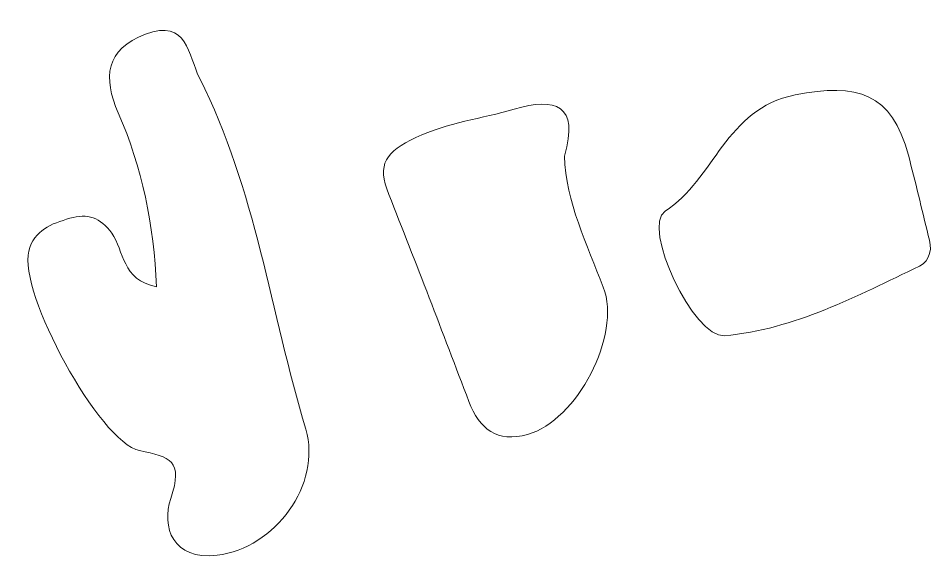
# Model space of a CAD drawing. Header units: millimetres. Extents: x -443 to 1612, y -2099 to -381.
# Drawn here: x 371.1 to 496.1, y -1221.3 to -1147.2 of the extents above; entities that cross this region are included whole.
import ezdxf

# ---------------------------------------------------------------- set-up
doc = ezdxf.new("R2010")
doc.units = ezdxf.units.MM
doc.header["$MEASUREMENT"] = 0
doc.layers.add('Layer 1', color=7, linetype='Continuous', lineweight=0)

msp = doc.modelspace()

# ---------------------------------------------------------------- linework, layer by layer
at = {"layer": 'Layer 1'}
for points, knots in [([(390.02, -1183.89), (385.24, -1182.95), (385.59, -1178.95), (383.9, -1176.56), (382.37, -1174.41), (380.55, -1173.82), (378.15, -1174.52), (375.67, -1175.25), (373.29, -1176.12), (372.54, -1179.02), (371.11, -1184.58), (382.17, -1205.14), (387.7, -1206.27), (391.9, -1207.13), (393.7, -1207.63), (391.97, -1212.8), (390.66, -1216.7), (392.21, -1221.32), (398.3, -1220.57), (406.23, -1219.61), (412.65, -1210.85), (410.41, -1203.36), (405.64, -1187.36), (403.56, -1170.55), (395.92, -1155.42), (394.32, -1152.25), (394.32, -1147.19), (388.5, -1149.37), (383.02, -1151.43), (382.67, -1155.28), (384.79, -1160.13), (388.06, -1167.58), (389.64, -1175.4), (390.02, -1183.89)], [0, 0, 0, 0, 1, 1, 1, 2, 2, 2, 3, 3, 3, 4, 4, 4, 5, 5, 5, 6, 6, 6, 7, 7, 7, 8, 8, 8, 9, 9, 9, 10, 10, 10, 11, 11, 11, 11]), ([(495.54, -1176.89), (494.64, -1173.22), (493.78, -1169.53), (492.81, -1165.88), (490.56, -1157.41), (485.85, -1155.98), (477.32, -1157.67), (467.78, -1159.57), (466.36, -1169.16), (459.55, -1173.55), (456.3, -1175.64), (463.44, -1190.95), (467.66, -1190.57), (477.24, -1189.71), (485.78, -1185.15), (494.35, -1181.05), (495.83, -1180.34), (496.14, -1178.53), (495.54, -1176.89)], [0, 0, 0, 0, 1, 1, 1, 2, 2, 2, 3, 3, 3, 4, 4, 4, 5, 5, 5, 6, 6, 6, 6]), ([(445.78, -1166.01), (447.86, -1158.99), (444.55, -1157.97), (438.91, -1159.61), (434.44, -1160.91), (429.87, -1161.44), (425.47, -1163.49), (421.34, -1165.41), (420.11, -1167.11), (421.77, -1171.26), (425.51, -1180.65), (429.12, -1190.1), (432.72, -1199.55), (434.17, -1203.35), (436.56, -1205.21), (440.75, -1204.06), (447.48, -1202.21), (453.62, -1190.5), (451.1, -1183.94), (448.85, -1178.05), (446.03, -1172.35), (445.78, -1166.01)], [0, 0, 0, 0, 1, 1, 1, 2, 2, 2, 3, 3, 3, 4, 4, 4, 5, 5, 5, 6, 6, 6, 7, 7, 7, 7])]:
    msp.add_open_spline(points, degree=3, knots=knots, dxfattribs=at)

doc.saveas('drawing.dxf')
